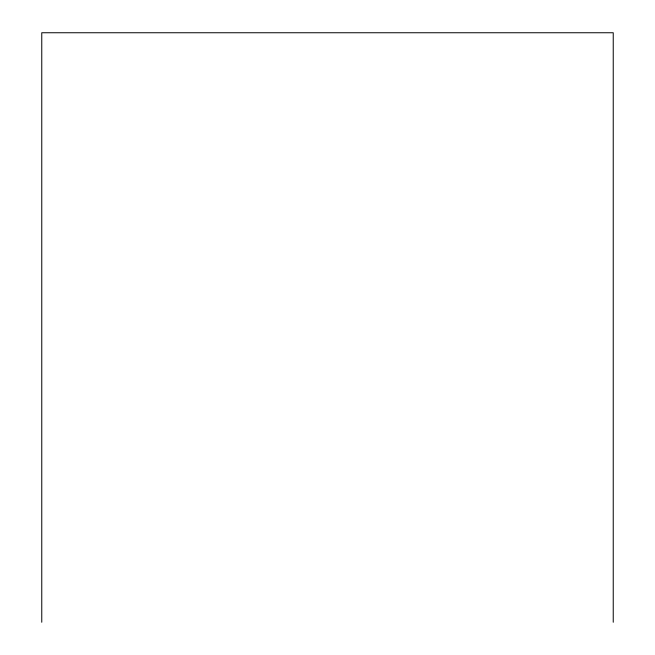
<?xml version="1.0" encoding="UTF-8"?>
<svg xmlns="http://www.w3.org/2000/svg" width="655" height="655" viewBox="0 0 655 655"><rect width="100%" height="100%" fill="white"/><g stroke="black" fill="none" stroke-linecap="round" stroke-linejoin="round"><path stroke-width="0.98" d="M613.236 622.25L613.236 32.75L41.764 32.75L41.764 622.25"/></g></svg>
